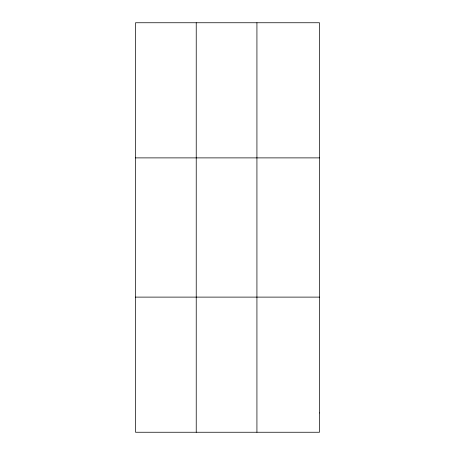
<?xml version="1.0" encoding="UTF-8"?>
<svg xmlns="http://www.w3.org/2000/svg" width="455" height="455" viewBox="0 0 455 455"><rect width="100%" height="100%" fill="white"/><g stroke="black" fill="none" stroke-linecap="round" stroke-linejoin="round"><path stroke-width="0.68" d="M196.23 22.75L196.23 432.25M256.927 22.75L256.927 432.25M135.533 157.885L319.467 157.885M135.533 297.115L319.467 297.115M319.467 412.947L319.467 432.25L135.533 432.25L135.533 22.75L319.467 22.75L319.467 412.947"/></g></svg>
